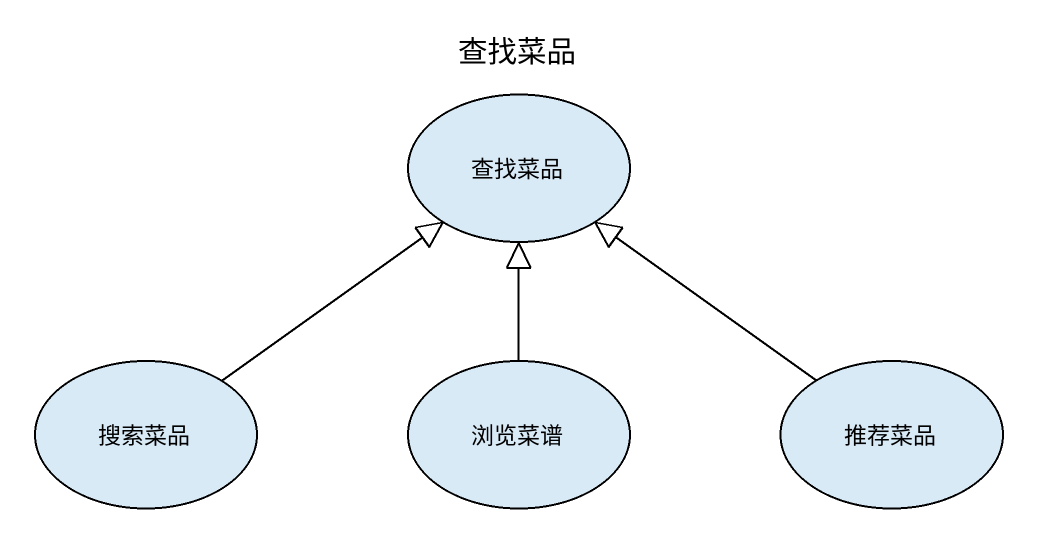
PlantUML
@startuml
title 查找菜品
usecase 查找菜品
usecase 搜索菜品
usecase 浏览菜谱
usecase 推荐菜品
搜索菜品 -up-|> 查找菜品
浏览菜谱 -up-|> 查找菜品
推荐菜品 -up-|> 查找菜品
@enduml
